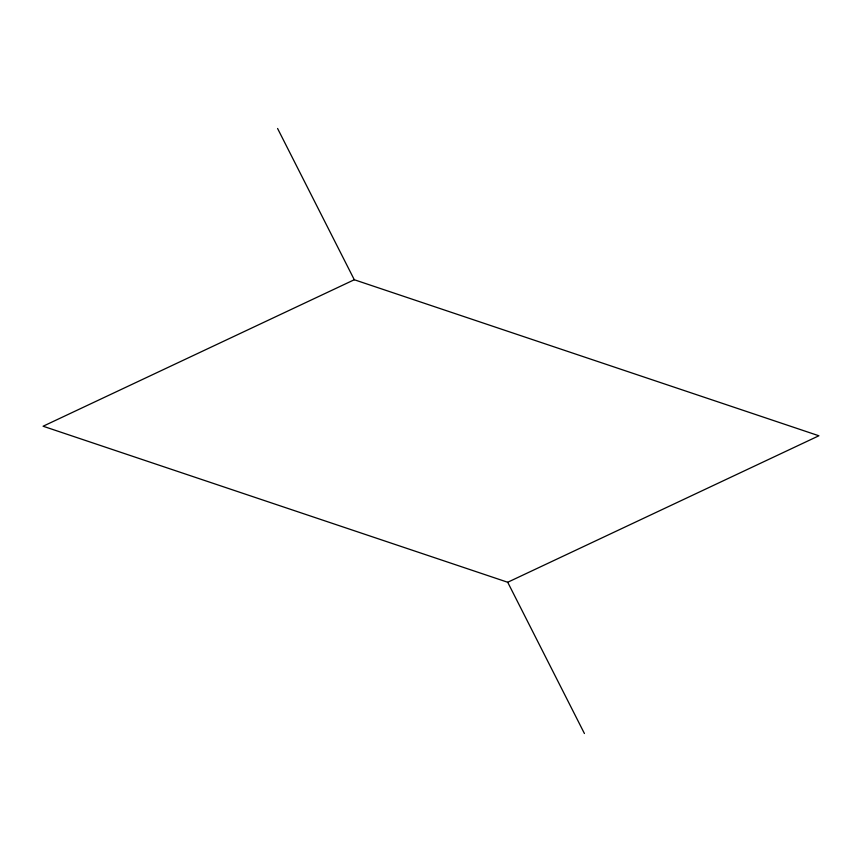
<?xml version="1.0" encoding="UTF-8"?>
<svg xmlns="http://www.w3.org/2000/svg" width="862" height="862" viewBox="0 0 862 862"><rect width="100%" height="100%" fill="white"/><g stroke="black" fill="none" stroke-linecap="round" stroke-linejoin="round"><path stroke-width="1.29" d="M354.293 279.741L43.1 426.227L507.707 582.259L818.9 435.773L354.293 279.741L277.575 128.481M507.707 582.259L584.425 733.519"/></g></svg>
